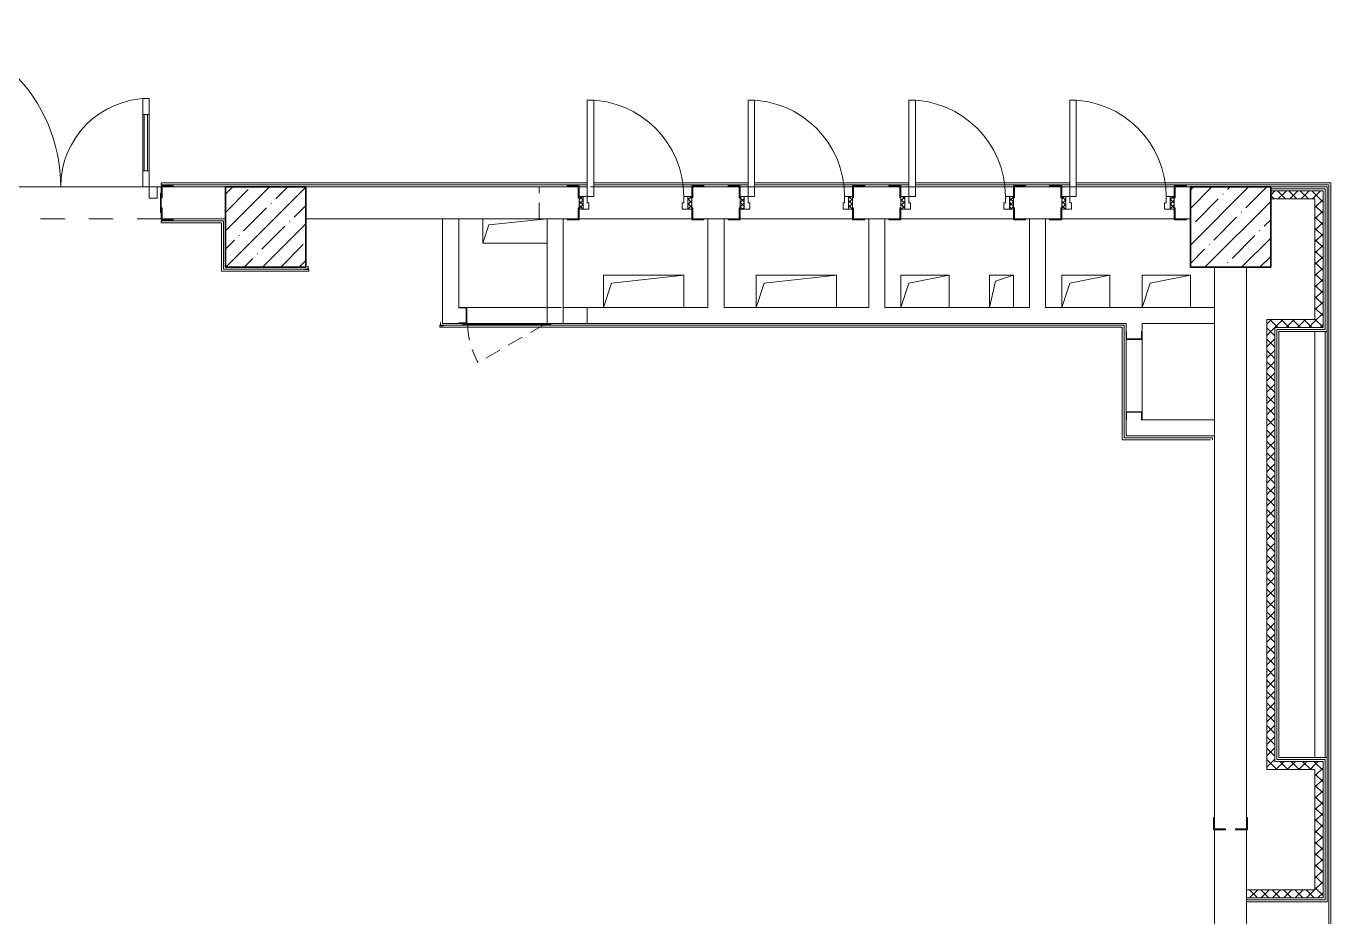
# Model space of a CAD drawing. Header units: millimetres. Extents: x 5993 to 95364, y 94667 to 143522.
# Drawn here: x 45650 to 46311, y 118871 to 119322 of the extents above; entities that cross this region are included whole.
import ezdxf

# ---------------------------------------------------------------- set-up
doc = ezdxf.new("R2010")
doc.units = ezdxf.units.MM
doc.linetypes.add('200_ШТРИХ_ш1п0_6_', pattern=[160, 100, -60])
doc.linetypes.add('Штрих короткий', pattern=[300, 150, -150])
for name, color, linetype, lineweight in [('0-2', 7, 'Continuous', 9), ('Двери', 7, 'Continuous', 9), ('Каркас_Импост', 7, 'Continuous', 13), ('Каркас_Импост-1', 7, 'Continuous', 9), ('Несущие колонны', 7, 'Continuous', 9), ('Несущие колонны-1', 7, 'Continuous', 35), ('Обобщенные модели', 7, 'Continuous', 9), ('Общие ребра', 7, 'Continuous', 9), ('Окна', 7, 'Continuous', 9), ('Открывание в плане-2', 7, '200_ШТРИХ_ш1п0_6_', 9), ('Открывание-1', 7, 'Continuous', 9), ('Панель', 7, 'Continuous', 13), ('Перекрытия', 7, 'Continuous', 9), ('Перемычка-1', 7, 'Штрих короткий', 9), ('Перемычка_Пунктирные линии-1', 7, '200_ШТРИХ_ш1п0_6_', 9), ('Стены', 7, 'Continuous', 9), ('Стены-1', 7, 'Continuous', 13), ('Элементы узлов', 7, 'Continuous', 9)]:
    doc.layers.add(name, color=color, linetype=linetype, lineweight=lineweight)
doc.layers.add('Штриховка разреза-3', color=9, linetype='Continuous', lineweight=9, true_color=0x808080)
pattern_1 = [(45, (41632.6704, 113950.373), (-2.8777654, 2.8777654), []), (135, (41632.6704, 113950.373), (-2.8777654, -2.8777654), [])]
pattern_2 = [(135, (1951.41, 164.685), (-14.14214, -14.14214), []), (225, (1951.41, 164.685), (14.14214, -14.14214), [])]
pattern_3 = [(45, (-171.384, 164.685), (-14.1421, 14.1421), []), (135, (-171.384, 164.685), (-14.1421, -14.1421), [])]

# ---------------------------------------------------------------- blocks, each defined once
blk = doc.blocks.new('BSC_Колонна _Прямоугольная - 500х500-V11-АИ2_01_План напольных покрытий и плинтусов 1го этажа _Часть 1_')
at = {"layer": 'Несущие колонны'}
h = blk.add_hatch(dxfattribs=at)
h.set_pattern_fill('FP_18', color=256, style=0, pattern_type=2)
h.set_pattern_definition([(45, (-56850, -64750), (-114.04925, 114.04925), []), (45, (-56735.95, -64750), (-114.04925, 114.04925), [201.613, -40.323, 3.353, -36.97])])
h.paths.add_polyline_path([(-250, -250), (250, -250), (250, 250), (-250, 250)], flags=0)
at = {"layer": 'Несущие колонны-1'}
for p, q in [((250, 250), (-250, 250)), ((-250, 250), (-250, -250)), ((250, -250), (250, 250)), ((-250, -250), (250, -250))]:
    blk.add_line(p, q, dxfattribs=at)
blk = doc.blocks.new('BSC_Колонна _Прямоугольная - 500х500-V39-АИ2_01_План напольных покрытий и плинтусов 1го этажа _Часть 1_')
at = {"layer": 'Несущие колонны'}
h = blk.add_hatch(dxfattribs=at)
h.set_pattern_fill('FP_51', color=256, style=0, pattern_type=2)
h.set_pattern_definition([(45, (-50850, -64750), (-114.04925, 114.04925), []), (45, (-50735.95, -64750), (-114.04925, 114.04925), [201.613, -40.323, 3.353, -36.97])])
h.paths.add_polyline_path([(-250, -250), (250, -250), (250, 250), (-250, 250)], flags=0)
at = {"layer": 'Несущие колонны-1'}
for p, q in [((250, 250), (-250, 250)), ((-250, 250), (-250, -250)), ((250, -250), (250, 250)), ((-250, -250), (250, -250))]:
    blk.add_line(p, q, dxfattribs=at)
blk = doc.blocks.new('Проем_Дверь_Прямоугольный - 1700х2400h_дверные проемы-28051683-АИ2_01_План напольных покрытий и плинтусов 1го этажа _Часть 1_')
at = {"layer": 'Перемычка-1'}
for p, q in [((850, 100), (-850, 100)), ((850, -100), (-850, -100))]:
    blk.add_line(p, q, dxfattribs=at)
blk = doc.blocks.new('Дверь_СКБ_1Ст_Внутренняя_ШЕР - СОШ_Д-1__Дв_700x1800h_Технический шкаф ЭОМ и СС_EI30-27926874-АИ2_01_План напольных покрытий и плинтусов 1го этажа _Часть 1_')
at = {"layer": 'Двери'}
h = blk.add_hatch(dxfattribs=at)
h.set_pattern_fill('FP_174', color=256, style=0, pattern_type=2)
h.set_pattern_definition(pattern_2)
h.paths.add_polyline_path([(362.5, -40), (362.5, 40), (337.5, 40), (337.5, -40)], flags=0)
at = {"layer": 'Каркас_Импост-1'}
h = blk.add_hatch(dxfattribs=at)
h.set_pattern_fill('FP_175', color=256, style=0, pattern_type=2)
h.set_pattern_definition(pattern_3)
h.paths.add_polyline_path([(-312.5, -40), (-312.5, 40), (-337.5, 40), (-337.5, -40)], flags=0)
at = {"layer": 'Каркас_Импост'}
for p, q in [((-312.5, 40), (-337.5, 40)), ((-337.5, 31), (-337.5, -31)), ((-287.5, 40), (-312.5, 40)), ((-312.5, 40), (-312.5, -40)), ((-312.5, -40), (-312.5, 40)), ((-287.5, 0), (-287.5, 40)), ((-277.5, 0), (-287.5, 0)), ((-277.5, -40), (-277.5, 0)), ((312.5, 0), (302.5, 0)), ((302.5, 0), (302.5, -40)), ((312.5, 40), (312.5, 0)), ((337.5, 40), (312.5, 40)), ((337.5, -40), (337.5, 40)), ((362.5, 40), (337.5, 40)), ((337.5, 40), (337.5, -40)), ((362.5, -31), (362.5, 31)), ((-337.5, -40), (-312.5, -40)), ((-312.5, -40), (-277.5, -40)), ((302.5, -40), (337.5, -40)), ((337.5, -40), (362.5, -40))]:
    blk.add_line(p, q, dxfattribs=at)
at = {"layer": 'Открывание-1'}
blk.add_arc((-287.5, 40), 600, 360, 90, dxfattribs=at)
at = {"layer": 'Панель'}
for p, q in [((-287.5, 640), (-287.5, 40)), ((-247.5, 640), (-287.5, 640)), ((-247.5, 40), (-247.5, 640)), ((-287.5, 40), (-247.5, 40))]:
    blk.add_line(p, q, dxfattribs=at)
blk = doc.blocks.new('Дверь_СКБ_1Ст_Внутренняя_ШЕР - СОШ_Д-1__Дв_700x1800h_Технический шкаф ЭОМ и СС_EI30-27931849-АИ2_01_План напольных покрытий и плинтусов 1го этажа _Часть 1_')
at = {"layer": 'Двери'}
h = blk.add_hatch(dxfattribs=at)
h.set_pattern_fill('FP_174', color=256, style=0, pattern_type=2)
h.set_pattern_definition(pattern_2)
h.paths.add_polyline_path([(362.5, -40), (362.5, 40), (337.5, 40), (337.5, -40)], flags=0)
at = {"layer": 'Каркас_Импост-1'}
h = blk.add_hatch(dxfattribs=at)
h.set_pattern_fill('FP_175', color=256, style=0, pattern_type=2)
h.set_pattern_definition(pattern_3)
h.paths.add_polyline_path([(-337.5, -40), (-312.5, -40), (-312.5, 40), (-337.5, 40)], flags=0)
at = {"layer": 'Каркас_Импост'}
for p, q in [((-312.5, 40), (-337.5, 40)), ((-337.5, 40), (-337.5, -40)), ((-287.5, 40), (-312.5, 40)), ((-312.5, 40), (-312.5, -40)), ((-312.5, -40), (-312.5, 40)), ((-287.5, 0), (-287.5, 40)), ((-277.5, 0), (-287.5, 0)), ((-277.5, -40), (-277.5, 0)), ((312.5, 0), (302.5, 0)), ((302.5, 0), (302.5, -40)), ((312.5, 40), (312.5, 0)), ((337.5, 40), (312.5, 40)), ((337.5, -40), (337.5, 40)), ((362.5, 40), (337.5, 40)), ((337.5, 40), (337.5, -40)), ((362.5, -31), (362.5, 31)), ((-337.5, -40), (-312.5, -40)), ((-312.5, -40), (-277.5, -40)), ((302.5, -40), (337.5, -40)), ((337.5, -40), (362.5, -40))]:
    blk.add_line(p, q, dxfattribs=at)
at = {"layer": 'Открывание-1'}
blk.add_arc((-287.5, 40), 600, 360, 90, dxfattribs=at)
at = {"layer": 'Панель'}
for p, q in [((-287.5, 640), (-287.5, 40)), ((-247.5, 640), (-287.5, 640)), ((-247.5, 40), (-247.5, 640)), ((-287.5, 40), (-247.5, 40))]:
    blk.add_line(p, q, dxfattribs=at)
blk = doc.blocks.new('Дверь_Витражная_СКБ_2Ст2 - ДВВ_ДАО_СОШ_Классы-26508392-АИ2_01_План напольных покрытий и плинтусов 1го этажа _Часть 1_')
at = {"layer": 'Двери'}
for p, q in [((-775, 1035), (-775, 35)), ((775, 585), (775, 35))]:
    blk.add_line(p, q, dxfattribs=at)
for centre, radius, start, end in [((-775, 35), 1000, 360, 90), ((775, 35), 550, 90, 180)]:
    blk.add_arc(centre, radius, start, end, dxfattribs=at)
at = {"layer": 'Элементы узлов'}
for p, q in [((-753, 1035), (-713, 1035)), ((-753, 1035), (-753, 35)), ((-713, 1035), (-753, 1035)), ((-753, 1035), (-753, 35)), ((-713, 1035), (-713, 35)), ((-713, 35), (-713, 1035)), ((-753, 935), (-713, 935)), ((-743, 935), (-743, 135)), ((-723, 935), (-723, 135)), ((775, 585), (735, 585)), ((735, 585), (735, 35)), ((775, 585), (735, 585)), ((735, 585), (735, 35)), ((775, 585), (775, 35)), ((775, 35), (775, 585)), ((775, 485), (735, 485)), ((745, 485), (745, 135)), ((765, 485), (765, 135)), ((-753, 135), (-713, 135)), ((775, 135), (735, 135)), ((-825, 35), (-825, -35)), ((-775, 35), (-825, 35)), ((-775, 35), (-825, 35)), ((-825, 35), (-825, -35)), ((-775, -35), (-775, 35)), ((-775, -35), (-775, 35)), ((-713, 35), (-753, 35)), ((-753, 35), (-713, 35)), ((735, 35), (775, 35)), ((735, 35), (775, 35)), ((775, -35), (775, 35)), ((775, 35), (825, 35)), ((775, 35), (775, -35)), ((825, 35), (775, 35)), ((825, 35), (825, -35)), ((825, -35), (825, 35)), ((-825, -35), (-775, -35)), ((-825, -35), (-775, -35)), ((825, -35), (775, -35)), ((775, -35), (825, -35))]:
    blk.add_line(p, q, dxfattribs=at)
blk = doc.blocks.new('Фахверк_СКБ_Уголок - 200_4010-27904266-АИ2_01_План напольных покрытий и плинтусов 1го этажа _Часть 1_')
at = {"layer": 'Обобщенные модели'}
for p, q in [((125, 156), (50, 156)), ((50, 156), (50, 150)), ((50, 150), (119, 150)), ((119, 150), (119, 81)), ((125, 81), (125, 156)), ((119, 81), (125, 81)), ((125, 19), (119, 19)), ((119, 19), (119, -50)), ((125, -56), (125, 19)), ((119, -50), (50, -50)), ((50, -50), (50, -56)), ((50, -56), (125, -56))]:
    blk.add_line(p, q, dxfattribs=at)
blk = doc.blocks.new('Фахверк_СКБ_Уголок - 200_4010_1-27904659-АИ2_01_План напольных покрытий и плинтусов 1го этажа _Часть 1_')
at = {"layer": 'Обобщенные модели'}
for p, q in [((125, 156), (50, 156)), ((50, 156), (50, 150)), ((50, 150), (119, 150)), ((119, 150), (119, 81)), ((125, 81), (125, 156)), ((119, 81), (125, 81)), ((125, 19), (119, 19)), ((119, 19), (119, -50)), ((125, -56), (125, 19)), ((119, -50), (50, -50)), ((50, -50), (50, -56)), ((50, -56), (125, -56))]:
    blk.add_line(p, q, dxfattribs=at)
blk = doc.blocks.new('АР_Перемычка - АР_Перемычка-27927451-АИ2_01_План напольных покрытий и плинтусов 1го этажа _Часть 1_')
at = {"layer": 'Обобщенные модели'}
blk.add_line((0, -100), (9, -100), dxfattribs=at)
at = {"layer": 'Перемычка_Пунктирные линии-1'}
for p, q in [((0, 100), (700, 100)), ((0, -31), (0, 31)), ((700, 31), (700, -31)), ((0, -100), (700, -100))]:
    blk.add_line(p, q, dxfattribs=at)
blk = doc.blocks.new('АР_Перемычка - АР_Перемычка-27932424-АИ2_01_План напольных покрытий и плинтусов 1го этажа _Часть 1_')
at = {"layer": 'Обобщенные модели'}
blk.add_line((-250, -100), (-242, -100), dxfattribs=at)
at = {"layer": 'Перемычка_Пунктирные линии-1'}
for p, q in [((-250, 100), (700, 100)), ((-250, -100), (-250, 100)), ((700, 31), (700, -31)), ((-250, -100), (700, -100))]:
    blk.add_line(p, q, dxfattribs=at)
blk = doc.blocks.new('154_Стойка_СКБ_Уголок - СМ-2530_200-28213945-АИ2_01_План напольных покрытий и плинтусов 1го этажа _Часть 1_')
at = {"layer": 'Обобщенные модели'}
for p, q in [((125, 156), (125, 81)), ((200, 156), (125, 156)), ((131, 81), (131, 150)), ((131, 150), (200, 150)), ((200, 150), (200, 156)), ((125, 81), (131, 81)), ((131, 19), (125, 19)), ((125, 19), (125, -56)), ((131, -50), (131, 19)), ((125, -56), (200, -56)), ((200, -50), (131, -50)), ((200, -56), (200, -50))]:
    blk.add_line(p, q, dxfattribs=at)
blk = doc.blocks.new('Стойка_Влож_Полоса боковая - Полоса-28213942-АИ2_01_План напольных покрытий и плинтусов 1го этажа _Часть 1_')
at = {"layer": 'Обобщенные модели'}
for p, q in [((-5, 60), (0, 60)), ((-5, -60), (-5, 60)), ((0, 31), (0, -31)), ((0, -60), (-5, -60))]:
    blk.add_line(p, q, dxfattribs=at)
blk = doc.blocks.new('154_Стойка_СКБ_Уголок - СМ-2230_200-28216496-АИ2_01_План напольных покрытий и плинтусов 1го этажа _Часть 1_')
at = {"layer": 'Обобщенные модели'}
for p, q in [((125, 156), (125, 90)), ((200, 156), (125, 156)), ((131, 81), (131, 150)), ((131, 150), (200, 150)), ((200, 150), (200, 156)), ((125, 81), (131, 81)), ((131, 19), (125, 19)), ((125, 10), (125, -56)), ((131, -50), (131, 19)), ((125, -56), (200, -56)), ((200, -50), (131, -50)), ((200, -56), (200, -50))]:
    blk.add_line(p, q, dxfattribs=at)
blk = doc.blocks.new('AR_Отверстие Ниша - Лючок-32403342-АИ2_01_План напольных покрытий и плинтусов 1го этажа _Часть 1_')
at = {"layer": 'Окна'}
for p, q in [((-250, 50), (250, 50)), ((-250, -50), (-250, 50)), ((250, -50), (-250, -50))]:
    blk.add_line(p, q, dxfattribs=at)
blk = doc.blocks.new('Л_Общий_Лючок - Лючок-29753807-АИ2_01_План напольных покрытий и плинтусов 1го этажа _Часть 1_')
at = {"layer": 'Окна'}
for p, q in [((-24, 0), (-24, -6)), ((524, 0), (500, 0)), ((524, 0), (524, -6)), ((-24, -6), (524, -6))]:
    blk.add_line(p, q, dxfattribs=at)
at = {"layer": 'Открывание в плане-2'}
blk.add_line((483.6, -6), (71.4, -244), dxfattribs=at)
blk.add_arc((494, 0), 488, 180.70805, 210, dxfattribs=at)
blk = doc.blocks.new('АР_Перемычка1 - АР_Перемычка 2-29764331-АИ2_01_План напольных покрытий и плинтусов 1го этажа _Часть 1_')
at = {"layer": 'Перемычка_Пунктирные линии-1'}
for p, q in [((-250, 50), (0, 50)), ((-250, 50), (-250, -50)), ((-250, -50), (0, -50))]:
    blk.add_line(p, q, dxfattribs=at)
blk = doc.blocks.new('Фахверк_СКБ_Уголок - 200_3600-27915153-АИ2_01_План напольных покрытий и плинтусов 1го этажа _Часть 1_')
at = {"layer": 'Обобщенные модели'}
for p, q in [((125, 156), (50, 156)), ((50, 156), (50, 150)), ((50, 150), (119, 150)), ((119, 150), (119, 81)), ((125, 81), (125, 156)), ((119, 81), (125, 81)), ((125, 19), (119, 19)), ((119, 19), (119, -50)), ((125, -56), (125, 19)), ((119, -50), (50, -50)), ((50, -50), (50, -56)), ((50, -56), (125, -56))]:
    blk.add_line(p, q, dxfattribs=at)
blk = doc.blocks.new('154_Фахверк_СКБ_Швеллер - Тип_100_4010_1-28088705-АИ2_01_План напольных покрытий и плинтусов 1го этажа _Часть 1_')
at = {"layer": 'Обобщенные модели'}
for p, q in [((175, 50), (125, 50)), ((125, 50), (125, -50)), ((128, 47), (175, 47)), ((128, -47), (128, 47)), ((175, 47), (175, 50)), ((125, -50), (175, -50)), ((175, -47), (128, -47)), ((175, -50), (175, -47))]:
    blk.add_line(p, q, dxfattribs=at)
blk = doc.blocks.new('AR_Отверстие прямоугольное _в плите_ - AR_Отверстие прямоугольное _в плите_-V214-АИ2_01_План напольных покрытий и плинтусов 1го этажа _Часть 1_')
at = {"layer": 'Обобщенные модели'}
for p, q in [((250, 100), (-250, 100)), ((-250, 100), (-250, -100)), ((-200, 50), (250, 100)), ((250, -100), (250, 100)), ((-250, -100), (-200, 50))]:
    blk.add_line(p, q, dxfattribs=at)
blk = doc.blocks.new('AR_Отверстие прямоугольное _в плите_ - AR_Отверстие прямоугольное _в плите_-30423629-АИ2_01_План напольных покрытий и плинтусов 1го этажа _Часть 1_')
at = {"layer": 'Обобщенные модели'}
for p, q in [((150, 100), (-150, 100)), ((-150, 100), (-150, -100)), ((-100, 50), (150, 100)), ((150, -100), (150, 100)), ((-150, -100), (-100, 50))]:
    blk.add_line(p, q, dxfattribs=at)
blk = doc.blocks.new('AR_Отверстие прямоугольное _в плите_ - AR_Отверстие прямоугольное _в плите_-30423631-АИ2_01_План напольных покрытий и плинтусов 1го этажа _Часть 1_')
at = {"layer": 'Обобщенные модели'}
for p, q in [((75, 100), (-75, 100)), ((-75, 100), (-75, -100)), ((-37.5, 62.5), (75, 100)), ((75, -100), (75, 100)), ((-75, -100), (-37.5, 62.5))]:
    blk.add_line(p, q, dxfattribs=at)
blk = doc.blocks.new('AR_Отверстие прямоугольное _в плите_ - AR_Отверстие прямоугольное _в плите_-30459225-АИ2_01_План напольных покрытий и плинтусов 1го этажа _Часть 1_')
at = {"layer": 'Обобщенные модели'}
for p, q in [((-200, 75), (-200, -75)), ((-200, -75), (-162.5, 37.5)), ((-162.5, 37.5), (200, 75)), ((-200, -75), (200, -75))]:
    blk.add_line(p, q, dxfattribs=at)
blk = doc.blocks.new('154_Фахверк_СКБ_Швеллер - Тип_100_4010_1-36655149-АИ2_01_План напольных покрытий и плинтусов 1го этажа _Часть 1_')
at = {"layer": 'Обобщенные модели'}
for p, q in [((175, 50), (125, 50)), ((125, 50), (125, -50)), ((128, 47), (175, 47)), ((128, -47), (128, 47)), ((175, 47), (175, 50)), ((125, -50), (175, -50)), ((175, -47), (128, -47)), ((175, -50), (175, -47))]:
    blk.add_line(p, q, dxfattribs=at)

msp = doc.modelspace()

# ---------------------------------------------------------------- hatches: boundary and pattern name
at = {"layer": 'Штриховка разреза-3'}
h = msp.add_hatch(dxfattribs=at)
h.set_pattern_fill('FP_211', color=256, scale=0.081395, style=0, pattern_type=2)
h.set_pattern_definition(pattern_1)
h.paths.add_polyline_path([(46302.74, 119234.98), (46306.81, 119234.98), (46306.81, 119239.05), (46280.35, 119239.05), (46280.35, 119234.98)], flags=0)
h = msp.add_hatch(dxfattribs=at)
h.set_pattern_fill('FP_211', color=256, scale=0.081395, style=0, pattern_type=2)
h.set_pattern_definition(pattern_1)
h.paths.add_polyline_path([(46306.76, 118610.75), (46306.81, 118610.75), (46306.81, 118661.14), (46302.74, 118661.14), (46302.74, 118610.75)], flags=0)
h.paths.add_polyline_path([(46306.81, 118880.91), (46306.81, 118950.09), (46302.74, 118950.09), (46302.74, 118880.91)], flags=0)
h.paths.add_polyline_path([(46306.81, 119169.86), (46306.81, 119234.98), (46302.74, 119234.98), (46302.74, 119169.86)], flags=0)
h = msp.add_hatch(dxfattribs=at)
h.set_pattern_fill('FP_211', color=256, scale=0.081395, style=0, pattern_type=2)
h.set_pattern_definition(pattern_1)
h.paths.add_polyline_path([(46278.32, 118946.02), (46282.39, 118946.02), (46282.39, 119173.93), (46278.32, 119173.93), (46278.32, 119064.72)], flags=0)
h = msp.add_hatch(dxfattribs=at)
h.set_pattern_fill('FP_211', color=256, scale=0.081395, style=0, pattern_type=2)
h.set_pattern_definition(pattern_1)
h.paths.add_polyline_path([(46284.42, 119169.86), (46302.74, 119169.86), (46302.74, 119173.93), (46282.39, 119173.93), (46282.39, 119169.86), (46283.41, 119169.86)], flags=0)
h = msp.add_hatch(dxfattribs=at)
h.set_pattern_fill('FP_211', color=256, scale=0.081395, style=0, pattern_type=2)
h.set_pattern_definition(pattern_1)
h.paths.add_polyline_path([(46284.42, 118946.02), (46302.74, 118946.02), (46302.74, 118950.09), (46282.39, 118950.09), (46282.39, 118946.02)], flags=0)
h = msp.add_hatch(dxfattribs=at)
h.set_pattern_fill('FP_211', color=256, scale=0.081395, style=0, pattern_type=2)
h.set_pattern_definition(pattern_1)
h.paths.add_polyline_path([(46302.74, 118880.91), (46302.74, 118884.98), (46268.14, 118884.98), (46268.14, 118880.91)], flags=0)

# ---------------------------------------------------------------- linework, layer by layer
at = {"layer": 'Обобщенные модели'}
for p, q in [((45792.96, 119199.41), (45791.49, 119199.41)), ((45791.49, 119199.41), (45791.49, 119199.24)), ((45791.49, 119199.24), (45793.12, 119199.24)), ((45792.96, 119200.87), (45792.96, 119199.41)), ((45793.12, 119200.87), (45792.96, 119200.87)), ((45793.12, 119199.24), (45793.12, 119200.87)), ((45860.19, 119172.38), (45860.03, 119172.38)), ((45860.03, 119172.38), (45860.03, 119170.75)), ((45860.03, 119170.75), (45861.65, 119170.75)), ((45860.19, 119170.92), (45860.19, 119172.38)), ((45861.65, 119170.92), (45860.19, 119170.92)), ((45861.65, 119170.75), (45861.65, 119170.92))]:
    msp.add_line(p, q, dxfattribs=at)
at = {"layer": 'Общие ребра'}
for p, q in [((46307.82, 119240.06), (46280.35, 119240.06)), ((46306.81, 119239.05), (46280.35, 119239.05)), ((46306.81, 119239.05), (46306.81, 119234.98)), ((46307.82, 119240.06), (46307.82, 119239.05)), ((46307.82, 119239.05), (46307.82, 119234.98)), ((46306.81, 119169.86), (46306.81, 119234.98)), ((46307.82, 119168.84), (46307.82, 119234.98)), ((46282.39, 118950.09), (46282.39, 119169.86)), ((46282.39, 119169.86), (46283.41, 119169.86)), ((46283.41, 119169.86), (46284.42, 119169.86)), ((46283.41, 118951.11), (46283.41, 119168.84)), ((46283.41, 119168.84), (46284.42, 119168.84)), ((46302.74, 119169.86), (46284.42, 119169.86)), ((46302.74, 119168.84), (46284.42, 119168.84)), ((46306.81, 119169.86), (46302.74, 119169.86)), ((46306.81, 119168.84), (46302.74, 119168.84)), ((46307.82, 119168.84), (46306.81, 119168.84)), ((46283.41, 118950.09), (46282.39, 118950.09)), ((46284.42, 118951.11), (46283.41, 118951.11)), ((46284.42, 118950.09), (46283.41, 118950.09)), ((46302.74, 118951.11), (46284.42, 118951.11)), ((46302.74, 118950.09), (46284.42, 118950.09)), ((46302.74, 118951.11), (46306.81, 118951.11)), ((46302.74, 118950.09), (46306.81, 118950.09)), ((46306.81, 118951.11), (46307.82, 118951.11)), ((46306.81, 118880.91), (46306.81, 118950.09)), ((46307.82, 118879.89), (46307.82, 118951.11)), ((46302.74, 118880.91), (46268.14, 118880.91)), ((46302.74, 118879.89), (46268.14, 118879.89)), ((46306.81, 118880.91), (46302.74, 118880.91)), ((46306.81, 118879.89), (46302.74, 118879.89)), ((46307.82, 118879.89), (46306.81, 118879.89))]:
    msp.add_line(p, q, dxfattribs=at)
at = {"layer": 'Перекрытия'}
msp.add_line((45718.72, 119241.08), (45580.35, 119241.08), dxfattribs=at)
at = {"layer": 'Стены'}
for p, q in [((45718.72, 119243.03), (45934.42, 119243.03)), ((45718.72, 119242.06), (45718.72, 119243.03)), ((45937.68, 119243.03), (46015.82, 119243.03)), ((46019.07, 119243.03), (46097.21, 119243.03)), ((46100.47, 119243.03), (46178.61, 119243.03)), ((46181.86, 119243.03), (46310.8, 119243.03)), ((46310.8, 119243.03), (46310.8, 118612.22)), ((45934.42, 119242.06), (45718.72, 119242.06)), ((45930.35, 119241.08), (45934.42, 119241.08)), ((46015.82, 119242.06), (45937.68, 119242.06)), ((45937.68, 119241.08), (45987.33, 119241.08)), ((46011.75, 119241.08), (46015.82, 119241.08)), ((46097.21, 119242.06), (46019.07, 119242.06)), ((46019.07, 119241.08), (46068.72, 119241.08)), ((46093.14, 119241.08), (46097.21, 119241.08)), ((46178.61, 119242.06), (46100.47, 119242.06)), ((46100.47, 119241.08), (46150.12, 119241.08)), ((46174.54, 119241.08), (46178.61, 119241.08)), ((46309.82, 119242.06), (46181.86, 119242.06)), ((46181.86, 119241.08), (46231.52, 119241.08)), ((46309.82, 118611.24), (46309.82, 119242.06)), ((45718.72, 119223.82), (45750.31, 119223.82)), ((45718.72, 119222.85), (45718.72, 119223.82)), ((45750.31, 119223.82), (45750.31, 119199.41)), ((45987.33, 119224.8), (45930.35, 119224.8)), ((46068.72, 119224.8), (46011.75, 119224.8)), ((46150.12, 119224.8), (46093.14, 119224.8)), ((46231.52, 119224.8), (46174.54, 119224.8)), ((45749.33, 119222.85), (45718.72, 119222.85)), ((45749.33, 119198.43), (45749.33, 119222.85)), ((45793.45, 119198.43), (45749.33, 119198.43)), ((45750.31, 119199.41), (45791.49, 119199.41)), ((45793.12, 119199.41), (45793.45, 119199.41)), ((45793.45, 119198.43), (45793.45, 119199.41)), ((45859.7, 119170.92), (45860.03, 119170.92)), ((45859.7, 119169.94), (45859.7, 119170.92)), ((45861.65, 119170.92), (46206.12, 119170.92)), ((46206.12, 119170.92), (46206.12, 119113.94)), ((46205.14, 119169.94), (45859.7, 119169.94)), ((46205.14, 119112.96), (46205.14, 119169.94)), ((46302.74, 118952.13), (46302.74, 119167.82)), ((46307.82, 119167.82), (46307.82, 118952.13)), ((46308.84, 119167.82), (46308.84, 118952.13)), ((46249.9, 119112.96), (46205.14, 119112.96)), ((46206.12, 119113.94), (46250.88, 119113.94)), ((46250.88, 119112.96), (46250.88, 119113.94))]:
    msp.add_line(p, q, dxfattribs=at)
at = {"layer": 'Стены-1'}
for p, q in [((45751.28, 119241.08), (45724.83, 119241.08)), ((45924.25, 119241.08), (45791.98, 119241.08)), ((46005.64, 119241.08), (45993.43, 119241.08)), ((46087.04, 119241.08), (46074.83, 119241.08)), ((46168.43, 119241.08), (46156.23, 119241.08)), ((46239.66, 119241.08), (46237.62, 119241.08)), ((46308.84, 119241.08), (46280.35, 119241.08)), ((46308.84, 119240.06), (46308.84, 119241.08)), ((46308.84, 119234.98), (46308.84, 119240.06)), ((46280.35, 119234.98), (46302.74, 119234.98)), ((46302.74, 119234.98), (46302.74, 119173.93)), ((46308.84, 119167.82), (46308.84, 119234.98)), ((45724.83, 119224.8), (45751.28, 119224.8)), ((45791.98, 119224.8), (45924.25, 119224.8)), ((45869.31, 119224.8), (45861.17, 119224.8)), ((45861.17, 119224.8), (45861.17, 119171.89)), ((45869.31, 119180.03), (45869.31, 119224.8)), ((45922.21, 119224.8), (45914.07, 119224.8)), ((45914.07, 119224.8), (45914.07, 119180.03)), ((45922.21, 119171.89), (45922.21, 119224.8)), ((45993.43, 119224.8), (46005.64, 119224.8)), ((46003.61, 119224.8), (45995.47, 119224.8)), ((45995.47, 119224.8), (45995.47, 119180.03)), ((46003.61, 119180.03), (46003.61, 119224.8)), ((46074.83, 119224.8), (46087.04, 119224.8)), ((46085, 119224.8), (46076.86, 119224.8)), ((46076.86, 119224.8), (46076.86, 119180.03)), ((46085, 119180.03), (46085, 119224.8)), ((46156.23, 119224.8), (46168.43, 119224.8)), ((46166.4, 119224.8), (46158.26, 119224.8)), ((46158.26, 119224.8), (46158.26, 119180.03)), ((46166.4, 119180.03), (46166.4, 119224.8)), ((46237.62, 119224.8), (46239.66, 119224.8)), ((46251.86, 119200.38), (46251.86, 118921.6)), ((46268.14, 118921.6), (46268.14, 119200.38)), ((45995.47, 119180.03), (45922.21, 119180.03)), ((45922.21, 119180.03), (45922.21, 119171.89)), ((46076.86, 119180.03), (46003.61, 119180.03)), ((46158.26, 119180.03), (46085, 119180.03)), ((46251.86, 119180.03), (46166.4, 119180.03)), ((46251.86, 119171.89), (46251.86, 119180.03)), ((45861.17, 119171.89), (45869.31, 119171.89)), ((45916.03, 119171.89), (45922.21, 119171.89)), ((45922.21, 119171.89), (46207.1, 119171.89)), ((46207.1, 119171.89), (46207.1, 119167.82)), ((46215.24, 119171.89), (46251.86, 119171.89)), ((46215.24, 119167.82), (46215.24, 119171.89)), ((46278.32, 119173.93), (46278.32, 118946.02)), ((46282.39, 119173.93), (46278.32, 119173.93)), ((46284.42, 119173.93), (46282.39, 119173.93)), ((46302.74, 119173.93), (46284.42, 119173.93)), ((46207.1, 119163.75), (46207.1, 119127.13)), ((46215.24, 119127.13), (46215.24, 119163.75)), ((46284.42, 118952.13), (46284.42, 119167.82)), ((46284.42, 119167.82), (46302.74, 119167.82)), ((46302.74, 119167.82), (46307.82, 119167.82)), ((46307.82, 119167.82), (46308.84, 119167.82)), ((46207.1, 119123.06), (46207.1, 119114.92)), ((46251.86, 119123.06), (46215.24, 119123.06)), ((46251.86, 119114.92), (46251.86, 119123.06)), ((46207.1, 119114.92), (46251.86, 119114.92)), ((46278.32, 118946.02), (46282.39, 118946.02)), ((46282.39, 118946.02), (46284.42, 118946.02)), ((46302.74, 118952.13), (46284.42, 118952.13)), ((46284.42, 118946.02), (46302.74, 118946.02)), ((46307.82, 118952.13), (46302.74, 118952.13)), ((46302.74, 118946.02), (46302.74, 118884.98)), ((46308.84, 118952.13), (46307.82, 118952.13)), ((46308.84, 118878.87), (46308.84, 118952.13)), ((46251.86, 118915.5), (46251.86, 118630.61)), ((46268.14, 118630.61), (46268.14, 118915.5)), ((46302.74, 118884.98), (46268.14, 118884.98)), ((46268.14, 118884.98), (46268.14, 118878.87)), ((46268.14, 118878.87), (46302.74, 118878.87)), ((46302.74, 118878.87), (46307.82, 118878.87)), ((46307.82, 118878.87), (46308.84, 118878.87))]:
    msp.add_line(p, q, dxfattribs=at)

# ---------------------------------------------------------------- block references
at = {"layer": '0-2', "xscale": 0.08139549610658335, "yscale": 0.08139549610658335, "zscale": 0.08139549610658335}
for name, p in [('Дверь_Витражная_СКБ_2Ст2 - ДВВ_ДАО_СОШ_Классы-26508392-АИ2_01_План напольных покрытий и плинтусов 1го этажа _Часть 1_', (45649.54, 119238.23)), ('Дверь_СКБ_1Ст_Внутренняя_ШЕР - СОШ_Д-1__Дв_700x1800h_Технический шкаф ЭОМ и СС_EI30-27931849-АИ2_01_План напольных покрытий и плинтусов 1го этажа _Часть 1_', (45957.82, 119232.94)), ('Дверь_СКБ_1Ст_Внутренняя_ШЕР - СОШ_Д-1__Дв_700x1800h_Технический шкаф ЭОМ и СС_EI30-27926874-АИ2_01_План напольных покрытий и плинтусов 1го этажа _Часть 1_', (46039.22, 119232.94)), ('Дверь_СКБ_1Ст_Внутренняя_ШЕР - СОШ_Д-1__Дв_700x1800h_Технический шкаф ЭОМ и СС_EI30-27926874-АИ2_01_План напольных покрытий и плинтусов 1го этажа _Часть 1_', (46120.61, 119232.94)), ('Дверь_СКБ_1Ст_Внутренняя_ШЕР - СОШ_Д-1__Дв_700x1800h_Технический шкаф ЭОМ и СС_EI30-27926874-АИ2_01_План напольных покрытий и плинтусов 1го этажа _Часть 1_', (46202.01, 119232.94)), ('Проем_Дверь_Прямоугольный - 1700х2400h_дверные проемы-28051683-АИ2_01_План напольных покрытий и плинтусов 1го этажа _Часть 1_', (45649.54, 119232.94)), ('Стойка_Влож_Полоса боковая - Полоса-28213942-АИ2_01_План напольных покрытий и плинтусов 1го этажа _Часть 1_', (45718.72, 119232.94)), ('154_Стойка_СКБ_Уголок - СМ-2530_200-28213945-АИ2_01_План напольных покрытий и плинтусов 1го этажа _Часть 1_', (45708.55, 119228.87)), ('BSC_Колонна _Прямоугольная - 500х500-V39-АИ2_01_План напольных покрытий и плинтусов 1го этажа _Часть 1_', (45771.63, 119220.73)), ('АР_Перемычка - АР_Перемычка-27932424-АИ2_01_План напольных покрытий и плинтусов 1го этажа _Часть 1_', (45930.35, 119232.94)), ('Фахверк_СКБ_Уголок - 200_4010-27904266-АИ2_01_План напольных покрытий и плинтусов 1го этажа _Часть 1_', (46001.57, 119228.87)), ('АР_Перемычка - АР_Перемычка-27927451-АИ2_01_План напольных покрытий и плинтусов 1го этажа _Часть 1_', (46011.75, 119232.94)), ('Фахверк_СКБ_Уголок - 200_4010-27904266-АИ2_01_План напольных покрытий и плинтусов 1го этажа _Часть 1_', (46082.97, 119228.87)), ('АР_Перемычка - АР_Перемычка-27927451-АИ2_01_План напольных покрытий и плинтусов 1го этажа _Часть 1_', (46093.14, 119232.94)), ('Фахверк_СКБ_Уголок - 200_4010-27904266-АИ2_01_План напольных покрытий и плинтусов 1го этажа _Часть 1_', (46164.36, 119228.87)), ('АР_Перемычка - АР_Перемычка-27927451-АИ2_01_План напольных покрытий и плинтусов 1го этажа _Часть 1_', (46174.54, 119232.94)), ('BSC_Колонна _Прямоугольная - 500х500-V11-АИ2_01_План напольных покрытий и плинтусов 1го этажа _Часть 1_', (46260, 119220.73)), ('AR_Отверстие прямоугольное _в плите_ - AR_Отверстие прямоугольное _в плите_-30459225-АИ2_01_План напольных покрытий и плинтусов 1го этажа _Часть 1_', (45897.79, 119218.7)), ('AR_Отверстие прямоугольное _в плите_ - AR_Отверстие прямоугольное _в плите_-V214-АИ2_01_План напольных покрытий и плинтусов 1го этажа _Часть 1_', (45962.91, 119188.17)), ('AR_Отверстие прямоугольное _в плите_ - AR_Отверстие прямоугольное _в плите_-V214-АИ2_01_План напольных покрытий и плинтусов 1го этажа _Часть 1_', (46040.24, 119188.17)), ('AR_Отверстие прямоугольное _в плите_ - AR_Отверстие прямоугольное _в плите_-30423629-АИ2_01_План напольных покрытий и плинтусов 1го этажа _Часть 1_', (46105.35, 119188.17)), ('AR_Отверстие прямоугольное _в плите_ - AR_Отверстие прямоугольное _в плите_-30423631-АИ2_01_План напольных покрытий и плинтусов 1го этажа _Часть 1_', (46144.02, 119188.17)), ('AR_Отверстие прямоугольное _в плите_ - AR_Отверстие прямоугольное _в плите_-30423629-АИ2_01_План напольных покрытий и плинтусов 1го этажа _Часть 1_', (46186.75, 119188.17)), ('AR_Отверстие прямоугольное _в плите_ - AR_Отверстие прямоугольное _в плите_-30423629-АИ2_01_План напольных покрытий и плинтусов 1го этажа _Часть 1_', (46227.45, 119188.17)), ('Л_Общий_Лючок - Лючок-29753807-АИ2_01_План напольных покрытий и плинтусов 1го этажа _Часть 1_', (45873.38, 119171.89))]:
    msp.add_blockref(name, p, dxfattribs=at)
for name, p, rotation in [('154_Стойка_СКБ_Уголок - СМ-2230_200-28216496-АИ2_01_План напольных покрытий и плинтусов 1го этажа _Часть 1_', (45940.53, 119237.01), 180), ('Фахверк_СКБ_Уголок - 200_4010_1-27904659-АИ2_01_План напольных покрытий и плинтусов 1го этажа _Часть 1_', (45997.5, 119237.01), 180), ('Фахверк_СКБ_Уголок - 200_4010_1-27904659-АИ2_01_План напольных покрытий и плинтусов 1го этажа _Часть 1_', (46078.9, 119237.01), 180), ('Фахверк_СКБ_Уголок - 200_4010_1-27904659-АИ2_01_План напольных покрытий и плинтусов 1го этажа _Часть 1_', (46160.29, 119237.01), 180), ('Фахверк_СКБ_Уголок - 200_4010_1-27904659-АИ2_01_План напольных покрытий и плинтусов 1го этажа _Часть 1_', (46241.69, 119237.01), 180), ('154_Фахверк_СКБ_Швеллер - Тип_100_4010_1-28088705-АИ2_01_План напольных покрытий и плинтусов 1го этажа _Часть 1_', (45883.55, 119175.96), 180), ('AR_Отверстие Ниша - Лючок-32403342-АИ2_01_План напольных покрытий и плинтусов 1го этажа _Часть 1_', (45893.72, 119175.96), 180), ('АР_Перемычка1 - АР_Перемычка 2-29764331-АИ2_01_План напольных покрытий и плинтусов 1го этажа _Часть 1_', (45914.07, 119175.96), 180), ('154_Фахверк_СКБ_Швеллер - Тип_100_4010_1-36655149-АИ2_01_План напольных покрытий и плинтусов 1го этажа _Часть 1_', (46211.17, 119153.58), 90), ('154_Фахверк_СКБ_Швеллер - Тип_100_4010_1-36655149-АИ2_01_План напольных покрытий и плинтусов 1го этажа _Часть 1_', (46211.17, 119137.3), 270), ('Фахверк_СКБ_Уголок - 200_3600-27915153-АИ2_01_План напольных покрытий и плинтусов 1го этажа _Часть 1_', (46255.93, 118925.67), 269.9999999999999)]:
    msp.add_blockref(name, p, dxfattribs=dict(at, rotation=rotation))

doc.saveas('drawing.dxf')
